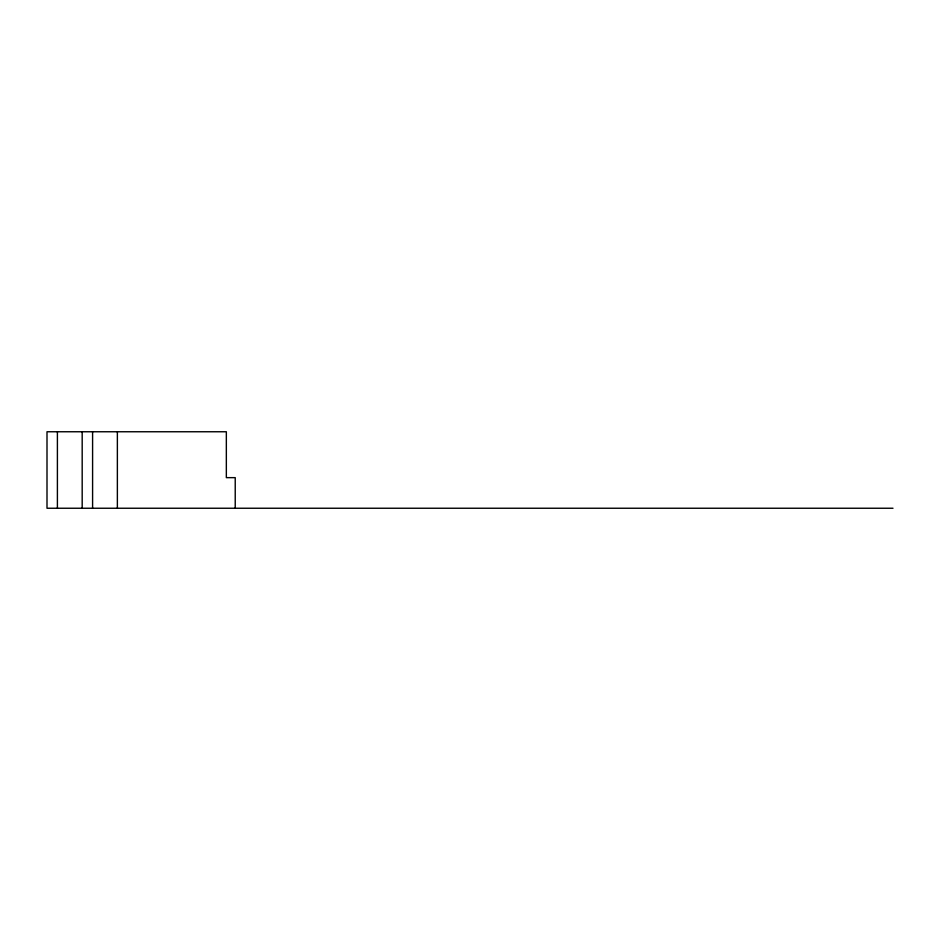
<?xml version="1.0" encoding="UTF-8"?>
<svg xmlns="http://www.w3.org/2000/svg" width="940" height="940" viewBox="0 0 940 940"><rect width="100%" height="100%" fill="white"/><g stroke="black" fill="none" stroke-linecap="round" stroke-linejoin="round"><path stroke-width="1.41" d="M893 508.246L47 508.246L47 431.754L226.34 431.754L226.34 477.649L235.223 477.649L235.223 508.246M117.371 431.754L117.371 508.246M92.59 431.754L92.59 508.246M82.18 431.754L82.18 508.246M57.399 431.754L57.399 508.246"/></g></svg>
